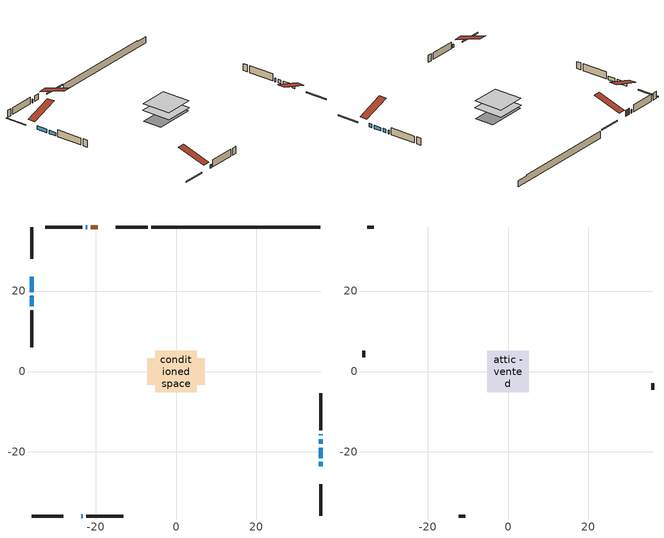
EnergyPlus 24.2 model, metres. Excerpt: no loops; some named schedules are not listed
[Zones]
conditioned space
 floor adiabatic (AdiabaticFloorConstruction): -5.21,-5.21 -5.21,5.21 5.21,5.21 5.21,-5.21 z0.61
 floor foundation (Slab1 construction): -7.16,-3.35 -7.16,3.35 7.16,3.35 7.16,-3.35 z-1.83
 wall outside (RimJoist1 construction): -7.06,35.93 -14.94,35.93 / -35.93,-35.93 -28.05,-35.93 / -35.93,35.93 -35.93,28.05 / 35.93,-35.93 35.93,-28.05 z0.61:0.91
 wall outside (AdiabaticWallConstruction 1): -19.43,35.93 -21.15,35.93 z0.61:2.64
 wall outside (AdiabaticWallConstruction): 35.93,-23.56 35.93,-22.45 / 35.93,-21.52 35.93,-18.92 / -35.93,23.56 -35.93,19.7 / -35.93,18.77 -35.93,16.18 / 35.93,-17.99 35.93,-16.83 / 35.93,-15.91 35.93,-15.56 / -23.56,-35.93 -23.22,-35.93 / -22.08,35.93 -22.42,35.93 z0.61:1.83
 wall outside (Wall1 construction): -23.35,35.93 -32.52,35.93 / -22.29,-35.93 -13.12,-35.93 / -35.93,15.25 -35.93,6.08 / 35.93,-14.64 35.93,-5.47 z0.61:3.05
 wall foundation (FoundationWall1 construction): -6.13,35.93,-1.83 -6.13,35.93,0.61 31.73,35.93,0.61 31.73,35.93,0.31 35.93,35.93,0.31 35.93,35.93,-1.83
 window (WindowConstruction): 35.93,-23.56 35.93,-22.45 z0.61:1.83
 window (WindowConstruction 1): 35.93,-21.52 35.93,-18.92 z0.61:1.83
 window (WindowConstruction 2): -35.93,23.56 -35.93,19.7 z0.61:1.83
 window (WindowConstruction 3): -35.93,18.77 -35.93,16.18 z0.61:1.83
 window (WindowConstruction 4): 35.93,-17.99 35.93,-16.83 z0.61:1.83
 window (WindowConstruction 5): 35.93,-15.91 35.93,-15.57 z0.61:1.83
 window (WindowConstruction 6): -23.56,-35.93 -23.22,-35.93 z0.61:1.83
 window (WindowConstruction 7): -22.08,35.93 -22.42,35.93 z0.61:1.83
 door (Door): -19.43,35.93 -21.15,35.93 z0.61:2.64
 ceiling adiabatic (AdiabaticFloorConstruction): 5.21,-5.21 5.21,5.21 -5.21,5.21 -5.21,-5.21 z0.61
attic - vented
 floor to conditioned space (Floor1 construction Reversed): -5.12,-5.12 -5.12,5.12 5.12,5.12 5.12,-5.12 z3.05
 wall outside (Wall2 construction): -33.45,35.93 -35,35.93 / -12.19,-35.93 -10.64,-35.93 / -35.93,5.15 -35.93,3.6 / 35.93,-4.54 35.93,-2.98 z0.61:3.05
 roof outside (Roof1 construction): -18.5,35.93,3.05 -18.5,25.96,6.37 -15.87,25.96,6.37 -15.87,35.93,3.05; -24.49,-35.93,3.05 -24.49,-25.96,6.37 -27.12,-25.96,6.37 -27.12,-35.93,3.05; -35.93,24.49,3.05 -25.96,24.49,6.37 -25.96,27.12,6.37 -35.93,27.12,3.05; 35.93,-24.49,3.05 25.96,-24.49,6.37 25.96,-27.12,6.37 35.93,-27.12,3.05
[Building]
Building 1: Terrain=Suburbs
[Site:Location]
Moose Jaw CS_SK: Latitude {deg}=50.33; Longitude {deg}=-105.54; Time Zone {hr}=-6; Elevation {m}=577; Keep Site Location Information=Yes
[Site:GroundTemperature:Shallow]
-1.16478, -3.46141, -3.64533, -2.55546, 1.81975, 6.17459, 9.95, 12.3416, 12.5448, 10.5996, 6.92049, 2.69924
[Site:WaterMainsTemperature]
Calculation Method=Schedule; Temperature Schedule=mains temperature schedule
[Material] Roughness=Rough; Thermal Absorptance=0.9
Name | Thickness {m} | Conductivity {W/m-K} | Density {kg/m3} | Specific Heat {J/kg-K} | Solar Absorptance | Visible Absorptance
asphalt or fiberglass shingles | 0.00635 | 0.162714 | 1121.4 | 1465.45 | 0.84 | 0.84
ceiling loosefill ins | 0.0846667 | 0.0480833 | 16.02 | 1046.75 | 0.7 | 0.7
ceiling stud and cavity | 0.1397 | 0.152278 | 65.682 | 1177.47 | 0.7 | 0.7
concrete 4.0 in. | 0.1016 | 1.803125 | 2242.8 | 837.4 | 0.7 | 0.7
concrete 8.0 in. | 0.2032 | 1.803125 | 2242.8 | 837.4 | 0.7 | 0.7
door material | 0.04445 | 0.0451087 | 512.64 | 1214.23 | 0.7 | 0.7
exterior vertical ins | 0.0166018 | 0.029427 | 32.04 | 1214.23 | 0.7 | 0.7
floor covering | 0.0127 | 0.0433444 | 54.468 | 1339.84 | 0.6 | 0.6
floor rigid ins; wall rigid ins | 0.512978 | 0.029427 | 32.04 | 1214.23 | 0.7 | 0.7
floor stud and cavity | 0.1397 | 1.75129 | 37.0049 | 1207.88 | 0.7 | 0.7
furniture material conditioned space 1 | 0.1524 | 0.115458 | 640.8 | 1214.23 | 0.6 | 0.6
gypsum board | 0.0127 | 0.160291 | 801 | 837.4 | 0.6 | 0.6
gypsum board 1 | 0.0127 | 0.160291 | 801 | 837.4 | 0.7 | 0.7
osb sheathing 0.5 in. | 0.0127 | 0.115458 | 512.64 | 1214.23 | 0.7 | 0.7
osb sheathing 0.75 in. | 0.01905 | 0.115458 | 512.64 | 1214.23 | 0.7 | 0.7
osb sheathing 2.0 in. | 0.0508 | 0.115458 | 512.64 | 1214.23 | 0.7 | 0.7
rim joist stud and cavity | 0.0508 | 0.0309689 | 125.044 | 1163.47 | 0.6 | 0.6
wall stud and cavity | 0.1397 | 0.0923614 | 139.0536 | 1170.24 | 0.7 | 0.7
wall stud and cavity 1 | 0.0889 | 6.1454 | 50.32683 | 1063.81 | 0.6 | 0.6
wall stud and cavity 2 | 0.0889 | 0.380278 | 52.3479 | 1209.89 | 0.7 | 0.7
wall stud and cavity 3 | 0.0889 | 0.391764 | 83.0341 | 1211.67 | 0.7 | 0.7
wood siding | 0.0254 | 0.102417 | 544.68 | 1172.36 | 0 | 0
wood siding 1 | 0.00254 | 0.102417 | 544.68 | 1172.36 | 0 | 0
wood siding 2; wood siding 3; wood siding 4 | 0.0254 | 0.102417 | 544.68 | 1172.36 | 0.7 | 0.7
[WindowMaterial:SimpleGlazingSystem]
Name | U-Factor {W/m2-K} | Solar Heat Gain Coefficient
WindowMaterial | 2.92587 | 0.66
WindowMaterial 1 | 3.03376 | 0.6
WindowMaterial 2 | 1.9714 | 0.63
WindowMaterial 3 | 2.9236 | 0.66
WindowMaterial 4 | 2.93212 | 0.66
WindowMaterial 5 | 3.00026 | 0.58
[Construction]
AdiabaticFloorConstruction: floor stud and cavity, floor rigid ins, osb sheathing 0.75 in., floor covering
AdiabaticWallConstruction: wood siding 3, wall rigid ins, wall stud and cavity 2, gypsum board
AdiabaticWallConstruction 1: wood siding 4, wall rigid ins, wall stud and cavity 2, gypsum board
Door: door material
Floor1 construction Reversed: gypsum board, ceiling stud and cavity, ceiling loosefill ins
FoundationWall1 construction: concrete 8.0 in., gypsum board 1
furniture construction conditioned space 1: furniture material conditioned space 1
PartitionWallConstruction: gypsum board, wall stud and cavity 3, gypsum board
RimJoist1 construction: wood siding 2, osb sheathing 2.0 in., rim joist stud and cavity
Roof1 construction: asphalt or fiberglass shingles
Slab1 construction: concrete 4.0 in.
Wall1 construction: wood siding, osb sheathing 0.5 in., wall stud and cavity, gypsum board
Wall2 construction: wood siding 1, wall stud and cavity 1
WindowConstruction: WindowMaterial
WindowConstruction 1: WindowMaterial 1
WindowConstruction 2: WindowMaterial 2
WindowConstruction 3: WindowMaterial 3
WindowConstruction 4: WindowMaterial 4
WindowConstruction 5; WindowConstruction 6; WindowConstruction 7: WindowMaterial 5
[Zone] Multiplier=1; Part of Total Floor Area=Yes
Name | Volume {m3}
attic - vented | 56.5364
conditioned space | 511.8
[Space]
Name | Zone | Volume {m3}
attic - vented 1 | attic - vented | 56.5364
conditioned space 1 | conditioned space | 511.8
[ZoneInfiltration:EffectiveLeakageArea]
infil attic - vented 1: Zone or Space=attic - vented 1; Schedule=Always On Discrete; Effective Air Leakage Area {cm2}=3493; Stack Coefficient=0.000400674; Wind Coefficient=1.35243e-05
[ZoneMixing]
whole house fan mix: Zone or Space=attic - vented; Schedule=Always On Continuous; Design Flow Rate Calculation Method=Flow/Zone; Design Flow Rate {m3/s}=0; Source Zone or Space=conditioned space
[SurfaceProperty:ExposedFoundationPerimeter]
Slab1: Exposed Perimeter Calculation Method=TotalExposedPerimeter; Total Exposed Perimeter {m}=42.062
[InternalMass] Zone or ZoneList=conditioned space; Space or SpaceList=conditioned space 1
Name | Construction | Surface Area {m2}
furniture mass conditioned space 1 | furniture construction conditioned space 1 | 81.92
partition wall mass | PartitionWallConstruction | 204.8
[Lights]
interior lighting: Zone or ZoneList or Space or SpaceList=conditioned space 1; Schedule=interior lighting schedule; Design Level Calculation Method=LightingLevel; Lighting Level {W}=343.2; Return Air Fraction=0; Fraction Radiant=0.6; Fraction Visible=0.2; Fraction Replaceable=1
[People]
occupants: Zone or ZoneList or Space or SpaceList=conditioned space 1; Number of People Schedule=occupants schedule; Number of People Calculation Method=People; Number of People=3; Fraction Radiant=0.314171; Sensible Heat Fraction=0.56303; Activity Level Schedule=occupants activity schedule; Carbon Dioxide Generation Rate {m3/s-W}=0; Enable ASHRAE 55 Comfort Warnings=No; Mean Radiant Temperature Calculation Type=EnclosureAveraged
[ElectricEquipment] Zone or ZoneList or Space or SpaceList=conditioned space 1; Design Level Calculation Method=EquipmentLevel
Name | Schedule | Design Level {W} | Fraction Latent | Fraction Radiant | Fraction Lost
clothes dryer | clothes dryer schedule | 140.772 | 0.015 | 0.081 | 0.85
clothes washer | clothes washer schedule | 32.1985 | 0.03 | 0.162 | 0.7
cooking range | cooking range schedule | 215.147 | 0.08 | 0.432 | 0.2
dishwasher | dishwasher schedule | 66.8632 | 0.3 | 0.18 | 0.4
fridge | fridge schedule | 72.9452 | 0 | 0.6 | 0
mech vent house fan | mech vent house fan schedule | 0 | 0 | 0 | 1
mech vent house fan cfis | mech vent house fan cfis schedule | 0 | 0 | 0 | 0
misc plug loads | misc plug loads schedule | 494.7 | 0.045 | 0.513 | 0.1
whole house fan | Always On Discrete | 0 | 0 | 0 | 1
[OtherEquipment] Zone or ZoneList or Space or SpaceList=conditioned space 1; Design Level Calculation Method=EquipmentLevel
Name | Fuel Type | Schedule | Design Level {W} | Fraction Latent | Fraction Radiant | Fraction Lost
clothes dryer 1 | Electricity | clothes dryer schedule | 0 | 0.015 | 0.081 | 0.85
cooking range 1 | Electricity | cooking range schedule | 0 | 0.08 | 0.432 | 0.2
general water use latent | None | general water use schedule | 62.594 | 1 | 0 | 0
general water use sensible | None | general water use schedule | -61.6891 | 0 | 0.6 | 0
mech vent house fan latent load | None | Always On Discrete | 0 | 1 | 0 | 0
mech vent house fan sensible load | None | Always On Discrete | 0 | 0 | 0 | 0
water heater energy adjustment1 | NaturalGas | Always On Discrete | 0.01 | 0 | 0 | 1
[ZoneInfiltration:DesignFlowRate] Zone or ZoneList or Space or SpaceList=conditioned space 1; Schedule=Always On Discrete; Design Flow Rate Calculation Method=Flow/Zone; Design Flow Rate {m3/s}=0
infil flow; natural vent flow; whole house fan flow
[AvailabilityManager:Scheduled]
central ac and furnace airloop Availability Manager: Schedule=Always On Discrete
[Foundation:Kiva]
Foundation Kiva 1: Initial Indoor Air Temperature {C}=21; Wall Height Above Grade {m}=0.609996; Wall Depth Below Slab {m}=0.2032; Custom Block Material Name 1=exterior vertical ins; Custom Block Depth 1 {m}=2.43998; Custom Block X Position 1 {m}=0.2159; Custom Block Z Position 1 {m}=0
[Foundation:Kiva:Settings]
Soil Conductivity {W/m-K}=0.849921; Soil Density {kg/m3}=1842.3; Soil Specific Heat {J/kg-K}=418.7; Ground Solar Absorptivity=0.9; Ground Thermal Absorptivity=0.9; Ground Surface Roughness {m}=0.03; Far-Field Width {m}=40; Deep-Ground Boundary Condition=ZeroFlux; Deep-Ground Depth {m}=40; Minimum Cell Dimension {m}=0.2; Maximum Cell Growth Coefficient=3; Simulation Timestep=Timestep
[Exterior:Lights]
exterior lighting: Schedule=exterior lighting schedule; Design Level {W}=75.6
[EnergyManagementSystem:GlobalVariable]
central_ac_and_furnace_airloop_Fan_RTF
infil_program_Qfan
infil_program_Qinf
natural_vent_program_Qnv
natural_vent_program_Qwhf
[EnergyManagementSystem:Sensor]
Name | Output:Variable or Output:Meter Index Key | Output:Variable or Output:Meter
airflow_gain | infil flow | Infiltration Sensible Heat Gain Energy
airflow_gain_1 | natural vent flow | Infiltration Sensible Heat Gain Energy
airflow_gain_2 | whole house fan flow | Infiltration Sensible Heat Gain Energy
airflow_loss | infil flow | Infiltration Sensible Heat Loss Energy
airflow_loss_1 | natural vent flow | Infiltration Sensible Heat Loss Energy
airflow_loss_2 | whole house fan flow | Infiltration Sensible Heat Loss Energy
clg_load_cond |  | Cooling:EnergyTransfer:Zone:CONDITIONED SPACE
clg_sp_s; clg_sp_s_1 | cooling setpoint | Schedule Value
clothes_dryer_exhaust_0_sch_s | clothes dryer exhaust 0 schedule | Schedule Value
cool_season | cooling season schedule | Schedule Value
htg_load_cond |  | Heating:EnergyTransfer:Zone:CONDITIONED SPACE
htg_sp_s; htg_sp_s_1 | heating setpoint | Schedule Value
ig_ee_conv | clothes dryer | Electric Equipment Convective Heating Energy
ig_ee_conv_2 | cooking range | Electric Equipment Convective Heating Energy
ig_ee_conv_4 | fridge | Electric Equipment Convective Heating Energy
ig_ee_conv_5 | misc plug loads | Electric Equipment Convective Heating Energy
ig_ee_conv_6 | whole house fan | Electric Equipment Convective Heating Energy
ig_ee_rad | clothes dryer | Electric Equipment Radiant Heating Energy
ig_ee_rad_2 | cooking range | Electric Equipment Radiant Heating Energy
ig_ee_rad_4 | fridge | Electric Equipment Radiant Heating Energy
ig_ee_rad_5 | misc plug loads | Electric Equipment Radiant Heating Energy
ig_ee_rad_6 | whole house fan | Electric Equipment Radiant Heating Energy
ig_lgt_conv | interior lighting | Lights Convective Heating Energy
ig_lgt_rad | interior lighting | Lights Radiant Heating Energy
ig_lgt_vis | interior lighting | Lights Visible Radiation Heating Energy
ig_oe_conv | clothes dryer 1 | Other Equipment Convective Heating Energy
ig_oe_conv_1 | cooking range 1 | Other Equipment Convective Heating Energy
ig_oe_conv_2 | general water use latent | Other Equipment Convective Heating Energy
ig_oe_conv_3 | general water use sensible | Other Equipment Convective Heating Energy
ig_oe_conv_4 | water heater energy adjustment1 | Other Equipment Convective Heating Energy
ig_oe_rad | clothes dryer 1 | Other Equipment Radiant Heating Energy
ig_oe_rad_1 | cooking range 1 | Other Equipment Radiant Heating Energy
ig_oe_rad_2 | general water use latent | Other Equipment Radiant Heating Energy
ig_oe_rad_3 | general water use sensible | Other Equipment Radiant Heating Energy
ig_oe_rad_4 | water heater energy adjustment1 | Other Equipment Radiant Heating Energy
ig_ppl_conv | occupants | People Convective Heating Energy
ig_ppl_rad | occupants | People Radiant Heating Energy
im_conv | furniture mass conditioned space 1 | Surface Inside Face Convection Heat Gain Energy
im_conv_1 | partition wall mass | Surface Inside Face Convection Heat Gain Energy
im_ig | furniture mass conditioned space 1 | Surface Inside Face Internal Gains Radiation Heat Gain Energy
im_ig_1 | partition wall mass | Surface Inside Face Internal Gains Radiation Heat Gain Energy
im_lgt | furniture mass conditioned space 1 | Surface Inside Face Lights Radiation Heat Gain Energy
im_lgt_1 | partition wall mass | Surface Inside Face Lights Radiation Heat Gain Energy
im_sol | furniture mass conditioned space 1 | Surface Inside Face Solar Radiation Heat Gain Energy
im_sol_1 | partition wall mass | Surface Inside Face Solar Radiation Heat Gain Energy
im_surf | furniture mass conditioned space 1 | Surface Inside Face Net Surface Thermal Radiation Heat Gain Energy
im_surf_1 | partition wall mass | Surface Inside Face Net Surface Thermal Radiation Heat Gain Energy
mv_conv | mech vent house fan | Electric Equipment Convective Heating Energy
mv_conv_1 | mech vent house fan cfis | Electric Equipment Convective Heating Energy
mv_conv_2 | mech vent house fan latent load | Other Equipment Convective Heating Energy
mv_conv_3 | mech vent house fan sensible load | Other Equipment Convective Heating Energy
mv_rad | mech vent house fan | Electric Equipment Radiant Heating Energy
mv_rad_1 | mech vent house fan cfis | Electric Equipment Radiant Heating Energy
mv_rad_2 | mech vent house fan latent load | Other Equipment Radiant Heating Energy
mv_rad_3 | mech vent house fan sensible load | Other Equipment Radiant Heating Energy
natural_vent_s | natural vent schedule | Schedule Value
out_pb_s |  | Site Outdoor Air Barometric Pressure
out_wt_s |  | Site Outdoor Air Humidity Ratio
site_vw_s |  | Site Wind Speed
ss_back_out | Window1 | Surface Window Shortwave from Zone Back Out Window Heat Transfer Rate
ss_back_out_1 | Window2 | Surface Window Shortwave from Zone Back Out Window Heat Transfer Rate
ss_back_out_2 | Window3 | Surface Window Shortwave from Zone Back Out Window Heat Transfer Rate
ss_back_out_3 | Window4 | Surface Window Shortwave from Zone Back Out Window Heat Transfer Rate
ss_back_out_4 | Window6 | Surface Window Shortwave from Zone Back Out Window Heat Transfer Rate
ss_back_out_5 | Window7 | Surface Window Shortwave from Zone Back Out Window Heat Transfer Rate
ss_back_out_6 | Window8 | Surface Window Shortwave from Zone Back Out Window Heat Transfer Rate
ss_back_out_7 | Window9 | Surface Window Shortwave from Zone Back Out Window Heat Transfer Rate
ss_conv | Door1 | Surface Inside Face Convection Heat Gain Energy
ss_conv_1 | Window1 | Surface Inside Face Convection Heat Gain Energy
ss_conv_2 | Window2 | Surface Inside Face Convection Heat Gain Energy
ss_conv_3 | Window3 | Surface Inside Face Convection Heat Gain Energy
ss_conv_4 | Window4 | Surface Inside Face Convection Heat Gain Energy
ss_conv_5 | Window6 | Surface Inside Face Convection Heat Gain Energy
ss_conv_6 | Window7 | Surface Inside Face Convection Heat Gain Energy
ss_conv_7 | Window8 | Surface Inside Face Convection Heat Gain Energy
ss_conv_8 | Window9 | Surface Inside Face Convection Heat Gain Energy
ss_ig | Door1 | Surface Inside Face Internal Gains Radiation Heat Gain Energy
ss_ig_1 | Window1 | Surface Inside Face Internal Gains Radiation Heat Gain Energy
ss_ig_2 | Window2 | Surface Inside Face Internal Gains Radiation Heat Gain Energy
ss_ig_3 | Window3 | Surface Inside Face Internal Gains Radiation Heat Gain Energy
ss_ig_4 | Window4 | Surface Inside Face Internal Gains Radiation Heat Gain Energy
ss_ig_5 | Window6 | Surface Inside Face Internal Gains Radiation Heat Gain Energy
ss_ig_6 | Window7 | Surface Inside Face Internal Gains Radiation Heat Gain Energy
ss_ig_7 | Window8 | Surface Inside Face Internal Gains Radiation Heat Gain Energy
ss_ig_8 | Window9 | Surface Inside Face Internal Gains Radiation Heat Gain Energy
ss_lgt | Door1 | Surface Inside Face Lights Radiation Heat Gain Energy
ss_sol | Door1 | Surface Inside Face Solar Radiation Heat Gain Energy
ss_surf | Door1 | Surface Inside Face Net Surface Thermal Radiation Heat Gain Energy
ss_surf_1 | Window1 | Surface Inside Face Net Surface Thermal Radiation Heat Gain Energy
ss_surf_2 | Window2 | Surface Inside Face Net Surface Thermal Radiation Heat Gain Energy
ss_surf_3 | Window3 | Surface Inside Face Net Surface Thermal Radiation Heat Gain Energy
ss_surf_4 | Window4 | Surface Inside Face Net Surface Thermal Radiation Heat Gain Energy
ss_surf_5 | Window6 | Surface Inside Face Net Surface Thermal Radiation Heat Gain Energy
ss_surf_6 | Window7 | Surface Inside Face Net Surface Thermal Radiation Heat Gain Energy
ss_surf_7 | Window8 | Surface Inside Face Net Surface Thermal Radiation Heat Gain Energy
ss_surf_8 | Window9 | Surface Inside Face Net Surface Thermal Radiation Heat Gain Energy
ss_trans_in | Window1 | Surface Window Transmitted Solar Radiation Rate
ss_trans_in_1 | Window2 | Surface Window Transmitted Solar Radiation Rate
ss_trans_in_2 | Window3 | Surface Window Transmitted Solar Radiation Rate
ss_trans_in_3 | Window4 | Surface Window Transmitted Solar Radiation Rate
ss_trans_in_4 | Window6 | Surface Window Transmitted Solar Radiation Rate
ss_trans_in_5 | Window7 | Surface Window Transmitted Solar Radiation Rate
ss_trans_in_6 | Window8 | Surface Window Transmitted Solar Radiation Rate
ss_trans_in_7 | Window9 | Surface Window Transmitted Solar Radiation Rate
ss_trans_out | Window1 | Surface Inside Face Initial Transmitted Diffuse Transmitted Out Window Solar Radiation Rate
ss_trans_out_1 | Window2 | Surface Inside Face Initial Transmitted Diffuse Transmitted Out Window Solar Radiation Rate
ss_trans_out_2 | Window3 | Surface Inside Face Initial Transmitted Diffuse Transmitted Out Window Solar Radiation Rate
ss_trans_out_3 | Window4 | Surface Inside Face Initial Transmitted Diffuse Transmitted Out Window Solar Radiation Rate
ss_trans_out_4 | Window6 | Surface Inside Face Initial Transmitted Diffuse Transmitted Out Window Solar Radiation Rate
ss_trans_out_5 | Window7 | Surface Inside Face Initial Transmitted Diffuse Transmitted Out Window Solar Radiation Rate
ss_trans_out_6 | Window8 | Surface Inside Face Initial Transmitted Diffuse Transmitted Out Window Solar Radiation Rate
ss_trans_out_7 | Window9 | Surface Inside Face Initial Transmitted Diffuse Transmitted Out Window Solar Radiation Rate
s_conv | Floor1 | Surface Inside Face Convection Heat Gain Energy
s_conv_1 | FoundationWall1 | Surface Inside Face Convection Heat Gain Energy
s_conv_10 | Wall1:180 | Surface Inside Face Convection Heat Gain Energy
s_conv_11 | Wall1:270 | Surface Inside Face Convection Heat Gain Energy
s_conv_12 | Wall1:90 | Surface Inside Face Convection Heat Gain Energy
s_conv_2 | inferred conditioned ceiling | Surface Inside Face Convection Heat Gain Energy
s_conv_3 | inferred conditioned floor | Surface Inside Face Convection Heat Gain Energy
s_conv_4 | RimJoist1:0 | Surface Inside Face Convection Heat Gain Energy
s_conv_5 | RimJoist1:180 | Surface Inside Face Convection Heat Gain Energy
s_conv_6 | RimJoist1:270 | Surface Inside Face Convection Heat Gain Energy
s_conv_7 | RimJoist1:90 | Surface Inside Face Convection Heat Gain Energy
s_conv_8 | Slab1 | Surface Inside Face Convection Heat Gain Energy
s_conv_9 | Wall1:0 | Surface Inside Face Convection Heat Gain Energy
s_ig | Floor1 | Surface Inside Face Internal Gains Radiation Heat Gain Energy
s_ig_1 | FoundationWall1 | Surface Inside Face Internal Gains Radiation Heat Gain Energy
s_ig_10 | Wall1:180 | Surface Inside Face Internal Gains Radiation Heat Gain Energy
s_ig_11 | Wall1:270 | Surface Inside Face Internal Gains Radiation Heat Gain Energy
s_ig_12 | Wall1:90 | Surface Inside Face Internal Gains Radiation Heat Gain Energy
s_ig_2 | inferred conditioned ceiling | Surface Inside Face Internal Gains Radiation Heat Gain Energy
s_ig_3 | inferred conditioned floor | Surface Inside Face Internal Gains Radiation Heat Gain Energy
s_ig_4 | RimJoist1:0 | Surface Inside Face Internal Gains Radiation Heat Gain Energy
s_ig_5 | RimJoist1:180 | Surface Inside Face Internal Gains Radiation Heat Gain Energy
s_ig_6 | RimJoist1:270 | Surface Inside Face Internal Gains Radiation Heat Gain Energy
s_ig_7 | RimJoist1:90 | Surface Inside Face Internal Gains Radiation Heat Gain Energy
s_ig_8 | Slab1 | Surface Inside Face Internal Gains Radiation Heat Gain Energy
s_ig_9 | Wall1:0 | Surface Inside Face Internal Gains Radiation Heat Gain Energy
s_lgt | Floor1 | Surface Inside Face Lights Radiation Heat Gain Energy
s_lgt_1 | FoundationWall1 | Surface Inside Face Lights Radiation Heat Gain Energy
s_lgt_10 | Wall1:180 | Surface Inside Face Lights Radiation Heat Gain Energy
s_lgt_11 | Wall1:270 | Surface Inside Face Lights Radiation Heat Gain Energy
s_lgt_12 | Wall1:90 | Surface Inside Face Lights Radiation Heat Gain Energy
s_lgt_2 | inferred conditioned ceiling | Surface Inside Face Lights Radiation Heat Gain Energy
s_lgt_3 | inferred conditioned floor | Surface Inside Face Lights Radiation Heat Gain Energy
s_lgt_4 | RimJoist1:0 | Surface Inside Face Lights Radiation Heat Gain Energy
s_lgt_5 | RimJoist1:180 | Surface Inside Face Lights Radiation Heat Gain Energy
s_lgt_6 | RimJoist1:270 | Surface Inside Face Lights Radiation Heat Gain Energy
s_lgt_7 | RimJoist1:90 | Surface Inside Face Lights Radiation Heat Gain Energy
s_lgt_8 | Slab1 | Surface Inside Face Lights Radiation Heat Gain Energy
s_lgt_9 | Wall1:0 | Surface Inside Face Lights Radiation Heat Gain Energy
s_sol | Floor1 | Surface Inside Face Solar Radiation Heat Gain Energy
s_sol_1 | FoundationWall1 | Surface Inside Face Solar Radiation Heat Gain Energy
s_sol_10 | Wall1:180 | Surface Inside Face Solar Radiation Heat Gain Energy
s_sol_11 | Wall1:270 | Surface Inside Face Solar Radiation Heat Gain Energy
s_sol_12 | Wall1:90 | Surface Inside Face Solar Radiation Heat Gain Energy
s_sol_2 | inferred conditioned ceiling | Surface Inside Face Solar Radiation Heat Gain Energy
s_sol_3 | inferred conditioned floor | Surface Inside Face Solar Radiation Heat Gain Energy
s_sol_4 | RimJoist1:0 | Surface Inside Face Solar Radiation Heat Gain Energy
s_sol_5 | RimJoist1:180 | Surface Inside Face Solar Radiation Heat Gain Energy
s_sol_6 | RimJoist1:270 | Surface Inside Face Solar Radiation Heat Gain Energy
s_sol_7 | RimJoist1:90 | Surface Inside Face Solar Radiation Heat Gain Energy
s_sol_8 | Slab1 | Surface Inside Face Solar Radiation Heat Gain Energy
s_sol_9 | Wall1:0 | Surface Inside Face Solar Radiation Heat Gain Energy
s_surf | Floor1 | Surface Inside Face Net Surface Thermal Radiation Heat Gain Energy
s_surf_1 | FoundationWall1 | Surface Inside Face Net Surface Thermal Radiation Heat Gain Energy
s_surf_10 | Wall1:180 | Surface Inside Face Net Surface Thermal Radiation Heat Gain Energy
s_surf_11 | Wall1:270 | Surface Inside Face Net Surface Thermal Radiation Heat Gain Energy
s_surf_12 | Wall1:90 | Surface Inside Face Net Surface Thermal Radiation Heat Gain Energy
s_surf_2 | inferred conditioned ceiling | Surface Inside Face Net Surface Thermal Radiation Heat Gain Energy
s_surf_3 | inferred conditioned floor | Surface Inside Face Net Surface Thermal Radiation Heat Gain Energy
s_surf_4 | RimJoist1:0 | Surface Inside Face Net Surface Thermal Radiation Heat Gain Energy
s_surf_5 | RimJoist1:180 | Surface Inside Face Net Surface Thermal Radiation Heat Gain Energy
s_surf_6 | RimJoist1:270 | Surface Inside Face Net Surface Thermal Radiation Heat Gain Energy
s_surf_7 | RimJoist1:90 | Surface Inside Face Net Surface Thermal Radiation Heat Gain Energy
s_surf_8 | Slab1 | Surface Inside Face Net Surface Thermal Radiation Heat Gain Energy
s_surf_9 | Wall1:0 | Surface Inside Face Net Surface Thermal Radiation Heat Gain Energy
[EnergyManagementSystem:Actuator]
Name | Actuated Component Unique | Actuated Component Type | Actuated Component Control Type
fridge_schedule_act | fridge schedule | Schedule:Constant | Schedule Value
infil_flow_act | infil flow | Zone Infiltration | Air Exchange Flow Rate
mech_vent_house_fan_cfis_act | mech vent house fan cfis | ElectricEquipment | Electricity Rate
mech_vent_house_fan_latent_load_act | mech vent house fan latent load | OtherEquipment | Power Level
mech_vent_house_fan_sensible_load_act | mech vent house fan sensible load | OtherEquipment | Power Level
natural_vent_flow_act | natural vent flow | Zone Infiltration | Air Exchange Flow Rate
